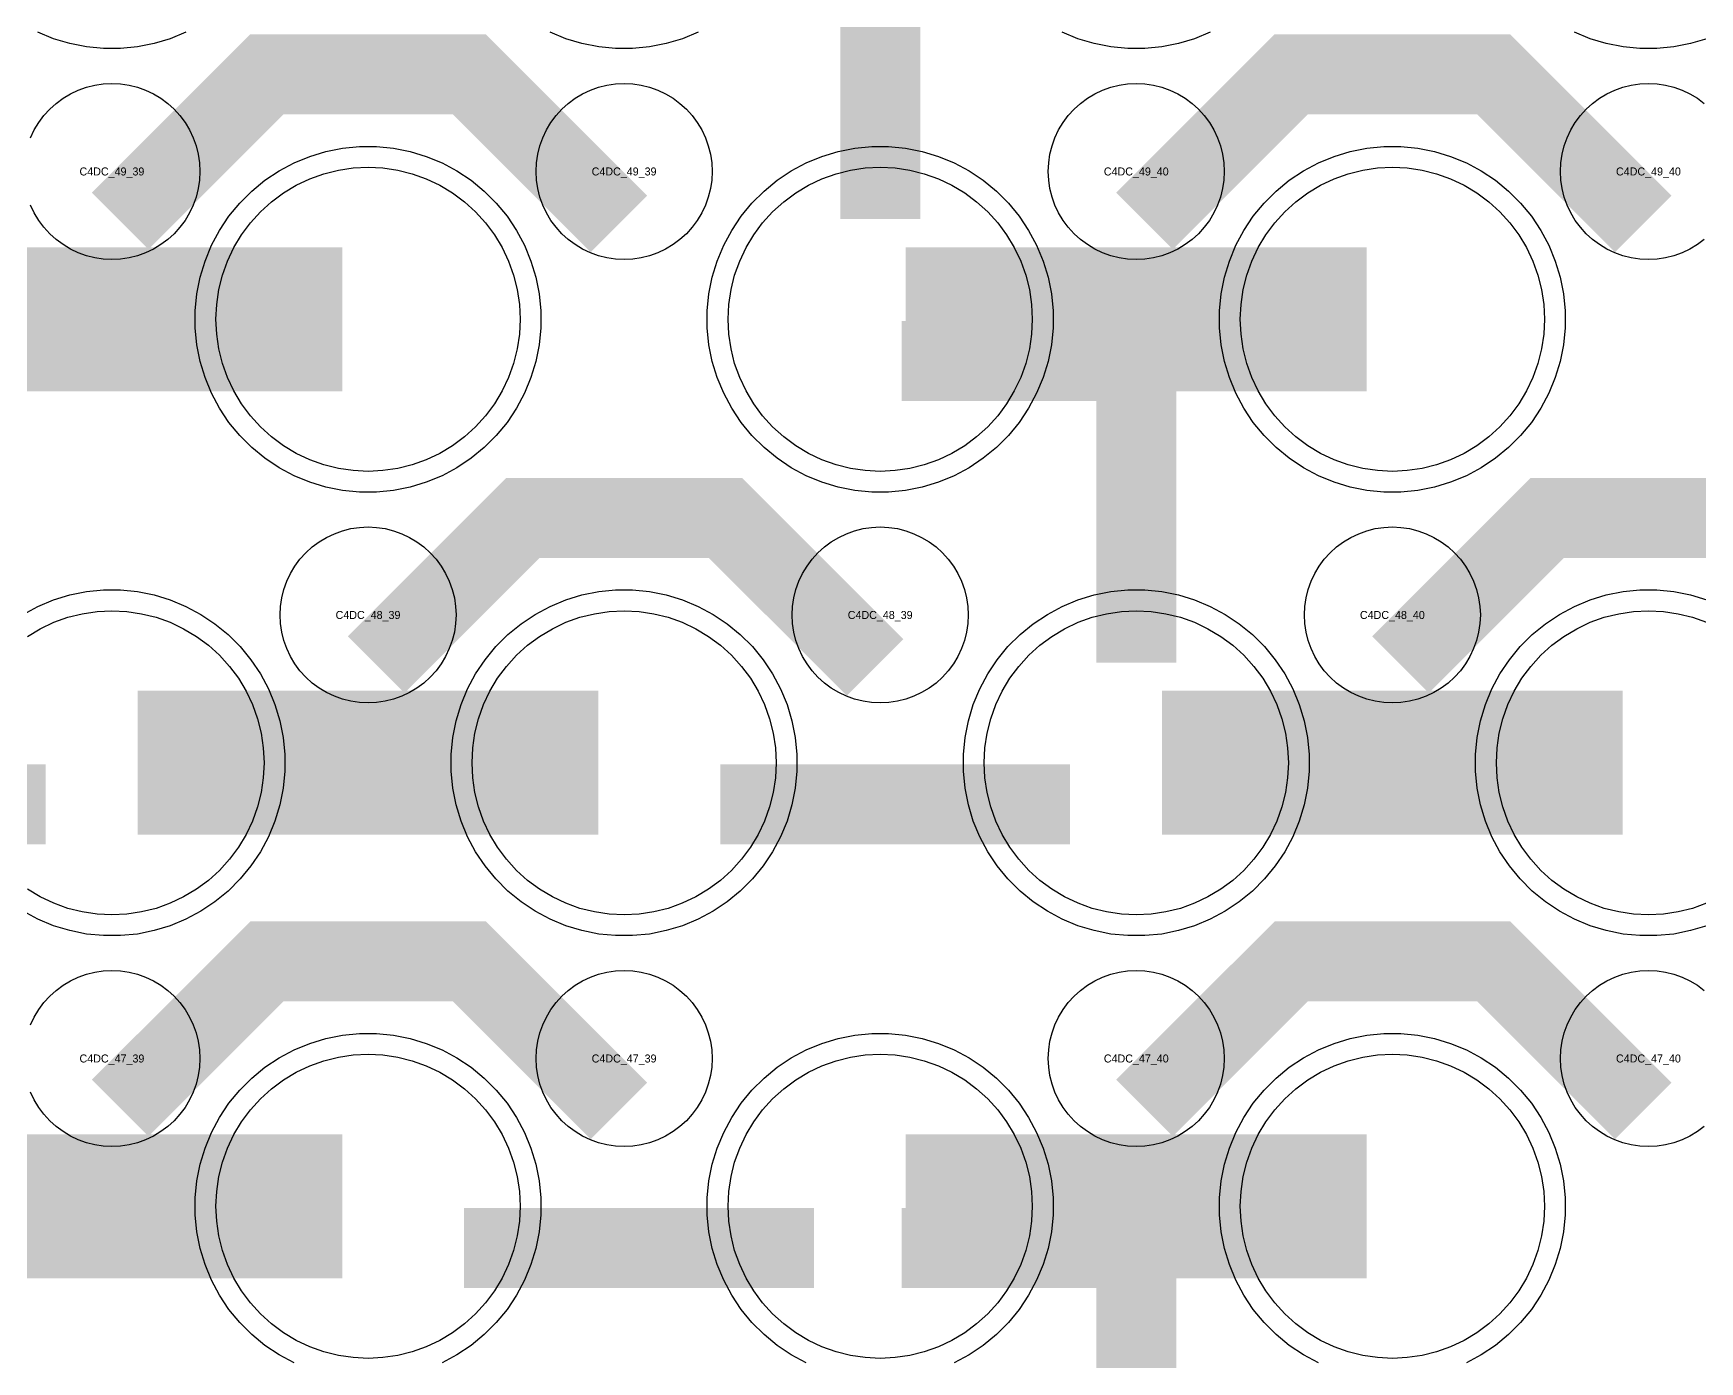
# Model space of a CAD drawing. Extents: x -11880 to 11880, y -14992 to 14992.
# Drawn here: x 455 to 976, y -8376 to -7961 of the extents above; entities that cross this region are included whole.
import ezdxf
from ezdxf.enums import TextEntityAlignment as Align

# ---------------------------------------------------------------- set-up
doc = ezdxf.new("R2010")
doc.units = 0
doc.header["$MEASUREMENT"] = 0
for name, color, linetype in [('GDS_775_DT_237', 138, 'CONTINUOUS'), ('RDL1_FS', 34, 'CONTINUOUS'), ('RDL_BS', 160, 'CONTINUOUS')]:
    doc.layers.add(name, color=color, linetype=linetype)

msp = doc.modelspace()

# ---------------------------------------------------------------- linework, layer by layer
at = {"layer": 'RDL1_FS', "color": 241, "true_color": 0xf7abae}
msp.add_lwpolyline([(560, -8097.434), (555.343, -8097.205), (550.732, -8096.521), (546.209, -8095.389), (541.819, -8093.817), (537.605, -8091.825), (533.605, -8089.427), (529.86, -8086.649), (526.406, -8083.519), (523.276, -8080.065), (520.498, -8076.32), (518.1, -8072.32), (516.108, -8068.106), (514.536, -8063.716), (513.404, -8059.193), (512.72, -8054.582), (512.491, -8049.925), (512.72, -8045.268), (513.404, -8040.657), (514.536, -8036.134), (516.108, -8031.744), (518.1, -8027.53), (520.498, -8023.53), (523.276, -8019.785), (526.406, -8016.331), (529.86, -8013.201), (533.605, -8010.423), (537.605, -8008.025), (541.819, -8006.033), (546.209, -8004.461), (550.732, -8003.329), (555.343, -8002.645), (560, -8002.416), (564.657, -8002.645), (569.268, -8003.329), (573.791, -8004.461), (578.181, -8006.033), (582.395, -8008.025), (586.395, -8010.423), (590.14, -8013.201), (593.594, -8016.331), (596.724, -8019.785), (599.502, -8023.53), (601.9, -8027.53), (603.892, -8031.744), (605.464, -8036.134), (606.596, -8040.657), (607.28, -8045.268), (607.509, -8049.925), (607.28, -8054.582), (606.596, -8059.193), (605.464, -8063.716), (603.892, -8068.106), (601.9, -8072.32), (599.502, -8076.32), (596.724, -8080.065), (593.594, -8083.519), (590.14, -8086.649), (586.395, -8089.427), (582.395, -8091.825), (578.181, -8093.817), (573.791, -8095.389), (569.268, -8096.521), (564.657, -8097.205)], close=True, dxfattribs=at)
at = {"layer": 'RDL1_FS'}
for points in [[(720, -8097.434), (715.343, -8097.205), (710.732, -8096.521), (706.209, -8095.389), (701.819, -8093.817), (697.605, -8091.825), (693.605, -8089.427), (689.86, -8086.649), (686.406, -8083.519), (683.276, -8080.065), (680.498, -8076.32), (678.1, -8072.32), (676.108, -8068.106), (674.536, -8063.716), (673.404, -8059.193), (672.72, -8054.582), (672.491, -8049.925), (672.72, -8045.268), (673.404, -8040.657), (674.536, -8036.134), (676.108, -8031.744), (678.1, -8027.53), (680.498, -8023.53), (683.276, -8019.785), (686.406, -8016.331), (689.86, -8013.201), (693.605, -8010.423), (697.605, -8008.025), (701.819, -8006.033), (706.209, -8004.461), (710.732, -8003.329), (715.343, -8002.645), (720, -8002.416), (724.657, -8002.645), (729.268, -8003.329), (733.791, -8004.461), (738.181, -8006.033), (742.395, -8008.025), (746.395, -8010.423), (750.14, -8013.201), (753.594, -8016.331), (756.724, -8019.785), (759.502, -8023.53), (761.9, -8027.53), (763.892, -8031.744), (765.464, -8036.134), (766.596, -8040.657), (767.28, -8045.268), (767.509, -8049.925), (767.28, -8054.582), (766.596, -8059.193), (765.464, -8063.716), (763.892, -8068.106), (761.9, -8072.32), (759.502, -8076.32), (756.724, -8080.065), (753.594, -8083.519), (750.14, -8086.649), (746.395, -8089.427), (742.395, -8091.825), (738.181, -8093.817), (733.791, -8095.389), (729.268, -8096.521), (724.657, -8097.205)], [(880, -8097.434), (875.343, -8097.205), (870.732, -8096.521), (866.209, -8095.389), (861.819, -8093.817), (857.605, -8091.825), (853.605, -8089.427), (849.86, -8086.649), (846.406, -8083.519), (843.276, -8080.065), (840.498, -8076.32), (838.1, -8072.32), (836.108, -8068.106), (834.536, -8063.716), (833.404, -8059.193), (832.72, -8054.582), (832.491, -8049.925), (832.72, -8045.268), (833.404, -8040.657), (834.536, -8036.134), (836.108, -8031.744), (838.1, -8027.53), (840.498, -8023.53), (843.276, -8019.785), (846.406, -8016.331), (849.86, -8013.201), (853.605, -8010.423), (857.605, -8008.025), (861.819, -8006.033), (866.209, -8004.461), (870.732, -8003.329), (875.343, -8002.645), (880, -8002.416), (884.657, -8002.645), (889.268, -8003.329), (893.791, -8004.461), (898.181, -8006.033), (902.395, -8008.025), (906.395, -8010.423), (910.14, -8013.201), (913.594, -8016.331), (916.724, -8019.785), (919.502, -8023.53), (921.9, -8027.53), (923.892, -8031.744), (925.464, -8036.134), (926.596, -8040.657), (927.28, -8045.268), (927.509, -8049.925), (927.28, -8054.582), (926.596, -8059.193), (925.464, -8063.716), (923.892, -8068.106), (921.9, -8072.32), (919.502, -8076.32), (916.724, -8080.065), (913.594, -8083.519), (910.14, -8086.649), (906.395, -8089.427), (902.395, -8091.825), (898.181, -8093.817), (893.791, -8095.389), (889.268, -8096.521), (884.657, -8097.205)], [(640, -8235.999), (635.343, -8235.77), (630.732, -8235.086), (626.209, -8233.954), (621.819, -8232.382), (617.605, -8230.39), (613.605, -8227.992), (609.86, -8225.214), (606.406, -8222.084), (603.276, -8218.63), (600.498, -8214.885), (598.1, -8210.885), (596.108, -8206.671), (594.536, -8202.281), (593.404, -8197.758), (592.72, -8193.147), (592.491, -8188.49), (592.72, -8183.833), (593.404, -8179.222), (594.536, -8174.699), (596.108, -8170.309), (598.1, -8166.095), (600.498, -8162.095), (603.276, -8158.35), (606.406, -8154.896), (609.86, -8151.766), (613.605, -8148.988), (617.605, -8146.59), (621.819, -8144.598), (626.209, -8143.026), (630.732, -8141.894), (635.343, -8141.21), (640, -8140.981), (644.657, -8141.21), (649.268, -8141.894), (653.791, -8143.026), (658.181, -8144.598), (662.395, -8146.59), (666.395, -8148.988), (670.14, -8151.766), (673.594, -8154.896), (676.724, -8158.35), (679.502, -8162.095), (681.9, -8166.095), (683.892, -8170.309), (685.464, -8174.699), (686.596, -8179.222), (687.28, -8183.833), (687.509, -8188.49), (687.28, -8193.147), (686.596, -8197.758), (685.464, -8202.281), (683.892, -8206.671), (681.9, -8210.885), (679.502, -8214.885), (676.724, -8218.63), (673.594, -8222.084), (670.14, -8225.214), (666.395, -8227.992), (662.395, -8230.39), (658.181, -8232.382), (653.791, -8233.954), (649.268, -8235.086), (644.657, -8235.77)], [(800, -8235.999), (795.343, -8235.77), (790.732, -8235.086), (786.209, -8233.954), (781.819, -8232.382), (777.605, -8230.39), (773.605, -8227.992), (769.86, -8225.214), (766.406, -8222.084), (763.276, -8218.63), (760.498, -8214.885), (758.1, -8210.885), (756.108, -8206.671), (754.536, -8202.281), (753.404, -8197.758), (752.72, -8193.147), (752.491, -8188.49), (752.72, -8183.833), (753.404, -8179.222), (754.536, -8174.699), (756.108, -8170.309), (758.1, -8166.095), (760.498, -8162.095), (763.276, -8158.35), (766.406, -8154.896), (769.86, -8151.766), (773.605, -8148.988), (777.605, -8146.59), (781.819, -8144.598), (786.209, -8143.026), (790.732, -8141.894), (795.343, -8141.21), (800, -8140.981), (804.657, -8141.21), (809.268, -8141.894), (813.791, -8143.026), (818.181, -8144.598), (822.395, -8146.59), (826.395, -8148.988), (830.14, -8151.766), (833.594, -8154.896), (836.724, -8158.35), (839.502, -8162.095), (841.9, -8166.095), (843.892, -8170.309), (845.464, -8174.699), (846.596, -8179.222), (847.28, -8183.833), (847.509, -8188.49), (847.28, -8193.147), (846.596, -8197.758), (845.464, -8202.281), (843.892, -8206.671), (841.9, -8210.885), (839.502, -8214.885), (836.724, -8218.63), (833.594, -8222.084), (830.14, -8225.214), (826.395, -8227.992), (822.395, -8230.39), (818.181, -8232.382), (813.791, -8233.954), (809.268, -8235.086), (804.657, -8235.77)], [(560, -8374.564), (555.343, -8374.335), (550.732, -8373.651), (546.209, -8372.519), (541.819, -8370.947), (537.605, -8368.955), (533.605, -8366.557), (529.86, -8363.779), (526.406, -8360.649), (523.276, -8357.195), (520.498, -8353.45), (518.1, -8349.45), (516.108, -8345.236), (514.536, -8340.846), (513.404, -8336.323), (512.72, -8331.712), (512.491, -8327.055), (512.72, -8322.398), (513.404, -8317.787), (514.536, -8313.264), (516.108, -8308.874), (518.1, -8304.66), (520.498, -8300.66), (523.276, -8296.915), (526.406, -8293.461), (529.86, -8290.331), (533.605, -8287.553), (537.605, -8285.155), (541.819, -8283.163), (546.209, -8281.591), (550.732, -8280.459), (555.343, -8279.775), (560, -8279.546), (564.657, -8279.775), (569.268, -8280.459), (573.791, -8281.591), (578.181, -8283.163), (582.395, -8285.155), (586.395, -8287.553), (590.14, -8290.331), (593.594, -8293.461), (596.724, -8296.915), (599.502, -8300.66), (601.9, -8304.66), (603.892, -8308.874), (605.464, -8313.264), (606.596, -8317.787), (607.28, -8322.398), (607.509, -8327.055), (607.28, -8331.712), (606.596, -8336.323), (605.464, -8340.846), (603.892, -8345.236), (601.9, -8349.45), (599.502, -8353.45), (596.724, -8357.195), (593.594, -8360.649), (590.14, -8363.779), (586.395, -8366.557), (582.395, -8368.955), (578.181, -8370.947), (573.791, -8372.519), (569.268, -8373.651), (564.657, -8374.335)], [(720, -8374.564), (715.343, -8374.335), (710.732, -8373.651), (706.209, -8372.519), (701.819, -8370.947), (697.605, -8368.955), (693.605, -8366.557), (689.86, -8363.779), (686.406, -8360.649), (683.276, -8357.195), (680.498, -8353.45), (678.1, -8349.45), (676.108, -8345.236), (674.536, -8340.846), (673.404, -8336.323), (672.72, -8331.712), (672.491, -8327.055), (672.72, -8322.398), (673.404, -8317.787), (674.536, -8313.264), (676.108, -8308.874), (678.1, -8304.66), (680.498, -8300.66), (683.276, -8296.915), (686.406, -8293.461), (689.86, -8290.331), (693.605, -8287.553), (697.605, -8285.155), (701.819, -8283.163), (706.209, -8281.591), (710.732, -8280.459), (715.343, -8279.775), (720, -8279.546), (724.657, -8279.775), (729.268, -8280.459), (733.791, -8281.591), (738.181, -8283.163), (742.395, -8285.155), (746.395, -8287.553), (750.14, -8290.331), (753.594, -8293.461), (756.724, -8296.915), (759.502, -8300.66), (761.9, -8304.66), (763.892, -8308.874), (765.464, -8313.264), (766.596, -8317.787), (767.28, -8322.398), (767.509, -8327.055), (767.28, -8331.712), (766.596, -8336.323), (765.464, -8340.846), (763.892, -8345.236), (761.9, -8349.45), (759.502, -8353.45), (756.724, -8357.195), (753.594, -8360.649), (750.14, -8363.779), (746.395, -8366.557), (742.395, -8368.955), (738.181, -8370.947), (733.791, -8372.519), (729.268, -8373.651), (724.657, -8374.335)], [(880, -8374.564), (875.343, -8374.335), (870.732, -8373.651), (866.209, -8372.519), (861.819, -8370.947), (857.605, -8368.955), (853.605, -8366.557), (849.86, -8363.779), (846.406, -8360.649), (843.276, -8357.195), (840.498, -8353.45), (838.1, -8349.45), (836.108, -8345.236), (834.536, -8340.846), (833.404, -8336.323), (832.72, -8331.712), (832.491, -8327.055), (832.72, -8322.398), (833.404, -8317.787), (834.536, -8313.264), (836.108, -8308.874), (838.1, -8304.66), (840.498, -8300.66), (843.276, -8296.915), (846.406, -8293.461), (849.86, -8290.331), (853.605, -8287.553), (857.605, -8285.155), (861.819, -8283.163), (866.209, -8281.591), (870.732, -8280.459), (875.343, -8279.775), (880, -8279.546), (884.657, -8279.775), (889.268, -8280.459), (893.791, -8281.591), (898.181, -8283.163), (902.395, -8285.155), (906.395, -8287.553), (910.14, -8290.331), (913.594, -8293.461), (916.724, -8296.915), (919.502, -8300.66), (921.9, -8304.66), (923.892, -8308.874), (925.464, -8313.264), (926.596, -8317.787), (927.28, -8322.398), (927.509, -8327.055), (927.28, -8331.712), (926.596, -8336.323), (925.464, -8340.846), (923.892, -8345.236), (921.9, -8349.45), (919.502, -8353.45), (916.724, -8357.195), (913.594, -8360.649), (910.14, -8363.779), (906.395, -8366.557), (902.395, -8368.955), (898.181, -8370.947), (893.791, -8372.519), (889.268, -8373.651), (884.657, -8374.335)]]:
    msp.add_lwpolyline(points, close=True, dxfattribs=at)
at = {"layer": 'RDL1_FS', "color": 241, "true_color": 0xf7abae}
for points in [[(408.002, -8049.925, 45, 45, 0), (480.002, -8049.925, 45, 45, 0)], [(480.002, -8049.925, 45, 45, 0), (552.002, -8049.925, 45, 45, 0)]]:
    msp.add_lwpolyline(points, format="xyseb", dxfattribs=at)
at = {"layer": 'RDL1_FS'}
for points in [[(728.002, -8049.925, 45, 45, 0), (800.002, -8049.925, 45, 45, 0)], [(800.002, -8049.925, 45, 45, 0), (872.002, -8049.925, 45, 45, 0)], [(488.002, -8188.49, 45, 45, 0), (560.002, -8188.49, 45, 45, 0)], [(560.002, -8188.49, 45, 45, 0), (632.002, -8188.49, 45, 45, 0)], [(808.002, -8188.49, 45, 45, 0), (880.002, -8188.49, 45, 45, 0)], [(880.002, -8188.49, 45, 45, 0), (952.002, -8188.49, 45, 45, 0)], [(408.002, -8327.055, 45, 45, 0), (480.002, -8327.055, 45, 45, 0)], [(480.002, -8327.055, 45, 45, 0), (552.002, -8327.055, 45, 45, 0)], [(728.002, -8327.055, 45, 45, 0), (800.002, -8327.055, 45, 45, 0)], [(800.002, -8327.055, 45, 45, 0), (872.002, -8327.055, 45, 45, 0)]]:
    msp.add_lwpolyline(points, format="xyseb", dxfattribs=at)
for points in [[(453.605, -8148.988), (457.605, -8146.59), (461.819, -8144.598), (466.209, -8143.026), (470.732, -8141.894), (475.343, -8141.21), (480, -8140.981), (484.657, -8141.21), (489.268, -8141.894), (493.791, -8143.026), (498.181, -8144.598), (502.395, -8146.59), (506.395, -8148.988), (510.14, -8151.766), (513.594, -8154.896), (516.724, -8158.35), (519.502, -8162.095), (521.9, -8166.095), (523.892, -8170.309), (525.464, -8174.699), (526.596, -8179.222), (527.28, -8183.833), (527.509, -8188.49), (527.28, -8193.147), (526.596, -8197.758), (525.464, -8202.281), (523.892, -8206.671), (521.9, -8210.885), (519.502, -8214.885), (516.724, -8218.63), (513.594, -8222.084), (510.14, -8225.214), (506.395, -8227.992), (502.395, -8230.39), (498.181, -8232.382), (493.791, -8233.954), (489.268, -8235.086), (484.657, -8235.77), (480, -8235.999), (475.343, -8235.77), (470.732, -8235.086), (466.209, -8233.954), (461.819, -8232.382), (457.605, -8230.39), (453.605, -8227.992)], [(978.181, -8232.382), (973.791, -8233.954), (969.268, -8235.086), (964.657, -8235.77), (960, -8235.999), (955.343, -8235.77), (950.732, -8235.086), (946.209, -8233.954), (941.819, -8232.382), (937.605, -8230.39), (933.605, -8227.992), (929.86, -8225.214), (926.406, -8222.084), (923.276, -8218.63), (920.498, -8214.885), (918.1, -8210.885), (916.108, -8206.671), (914.536, -8202.281), (913.404, -8197.758), (912.72, -8193.147), (912.491, -8188.49), (912.72, -8183.833), (913.404, -8179.222), (914.536, -8174.699), (916.108, -8170.309), (918.1, -8166.095), (920.498, -8162.095), (923.276, -8158.35), (926.406, -8154.896), (929.86, -8151.766), (933.605, -8148.988), (937.605, -8146.59), (941.819, -8144.598), (946.209, -8143.026), (950.732, -8141.894), (955.343, -8141.21), (960, -8140.981), (964.657, -8141.21), (969.268, -8141.894), (973.791, -8143.026), (978.181, -8144.598)]]:
    msp.add_lwpolyline(points, dxfattribs=at)
at = {"layer": 'RDL_BS'}
for points in [[(720, -8018.64, 25, 25, 0), (720, -7911.863, 25, 25, 0)], [(720, -7942.332, 25, 25, 0), (720, -7987.952, 25, 25, 0)], [(482.562, -8019.239, 25, 25, 0), (528.377, -7973.424, 25, 25, 0), (561.93, -7973.424, 25, 25, 0)], [(638.401, -8020.138, 25, 25, 0), (591.687, -7973.424, 25, 25, 0), (561.929, -7973.424, 25, 25, 0)], [(802.562, -8019.239, 25, 25, 0), (848.377, -7973.424, 25, 25, 0), (881.93, -7973.424, 25, 25, 0)], [(958.401, -8020.138, 25, 25, 0), (911.687, -7973.424, 25, 25, 0), (881.929, -7973.424, 25, 25, 0)], [(800, -8157.225, 25, 25, 0), (800, -8050.448, 25, 25, 0)], [(812.5, -8062.948, 25, 25, 0), (726.667, -8062.948, 25, 25, 0)], [(772.944, -8062.948, 25, 25, 0), (731.74, -8062.948, 25, 25, 0)], [(800, -8080.917, 25, 25, 0), (800, -8126.537, 25, 25, 0)], [(562.562, -8157.804, 25, 25, 0), (608.377, -8111.989, 25, 25, 0), (641.93, -8111.989, 25, 25, 0)], [(718.401, -8158.703, 25, 25, 0), (671.687, -8111.989, 25, 25, 0), (641.929, -8111.989, 25, 25, 0)], [(882.562, -8157.804, 25, 25, 0), (928.377, -8111.989, 25, 25, 0), (961.93, -8111.989, 25, 25, 0)], [(1038.401, -8158.703, 25, 25, 0), (991.687, -8111.989, 25, 25, 0), (961.929, -8111.989, 25, 25, 0)], [(350.016, -8201.503, 25, 25, 0), (459.281, -8201.503, 25, 25, 0)], [(670.016, -8201.503, 25, 25, 0), (779.281, -8201.503, 25, 25, 0)], [(482.562, -8296.369, 25, 25, 0), (528.377, -8250.554, 25, 25, 0), (561.93, -8250.554, 25, 25, 0)], [(638.401, -8297.268, 25, 25, 0), (591.687, -8250.554, 25, 25, 0), (561.929, -8250.554, 25, 25, 0)], [(802.562, -8296.369, 25, 25, 0), (848.377, -8250.554, 25, 25, 0), (881.93, -8250.554, 25, 25, 0)], [(958.401, -8297.268, 25, 25, 0), (911.687, -8250.554, 25, 25, 0), (881.929, -8250.554, 25, 25, 0)], [(800, -8434.33, 25, 25, 0), (800, -8327.553, 25, 25, 0)], [(590.016, -8340.068, 25, 25, 0), (699.281, -8340.068, 25, 25, 0)], [(812.5, -8340.053, 25, 25, 0), (726.667, -8340.053, 25, 25, 0)], [(772.944, -8340.053, 25, 25, 0), (731.74, -8340.053, 25, 25, 0)], [(800, -8358.022, 25, 25, 0), (800, -8403.642, 25, 25, 0)]]:
    msp.add_lwpolyline(points, format="xyseb", dxfattribs=at)
at = {"layer": 'RDL_BS', "color": 241, "true_color": 0xf7abae}
for points in [[(503.115, -7960.235), (498.205, -7962.266), (493.165, -7963.797), (487.938, -7964.843), (482.644, -7965.36), (477.356, -7965.36), (472.062, -7964.843), (466.835, -7963.797), (461.795, -7962.266), (456.885, -7960.235)], [(663.115, -7960.235), (658.205, -7962.266), (653.165, -7963.797), (647.938, -7964.843), (642.644, -7965.36), (637.356, -7965.36), (632.062, -7964.843), (626.835, -7963.797), (621.795, -7962.266), (616.885, -7960.235)]]:
    msp.add_lwpolyline(points, dxfattribs=at)
at = {"layer": 'RDL_BS'}
for points in [[(823.115, -7960.235), (818.205, -7962.266), (813.165, -7963.797), (807.938, -7964.843), (802.644, -7965.36), (797.356, -7965.36), (792.062, -7964.843), (786.835, -7963.797), (781.795, -7962.266), (776.885, -7960.235)], [(978.205, -7962.266), (973.165, -7963.797), (967.938, -7964.843), (962.644, -7965.36), (957.356, -7965.36), (952.062, -7964.843), (946.835, -7963.797), (941.795, -7962.266), (936.885, -7960.235)], [(454.598, -7993.218), (455.75, -7990.781), (457.143, -7988.457), (458.746, -7986.294), (460.558, -7984.295), (462.557, -7982.483), (464.72, -7980.88), (467.044, -7979.487), (469.481, -7978.335), (472.016, -7977.428), (474.635, -7976.771), (477.307, -7976.375), (480, -7976.243), (482.693, -7976.375), (485.365, -7976.771), (487.984, -7977.428), (490.519, -7978.335), (492.956, -7979.487), (495.28, -7980.88), (497.443, -7982.483), (499.442, -7984.295), (501.254, -7986.294), (502.857, -7988.457), (504.25, -7990.781), (505.402, -7993.218), (506.309, -7995.753), (506.966, -7998.372), (507.362, -8001.044), (507.494, -8003.737), (507.362, -8006.43), (506.966, -8009.102), (506.309, -8011.721), (505.402, -8014.256), (504.25, -8016.693), (502.857, -8019.017), (501.254, -8021.18), (499.442, -8023.179), (497.443, -8024.991), (495.28, -8026.594), (492.956, -8027.987), (490.519, -8029.139), (487.984, -8030.046), (485.365, -8030.703), (482.693, -8031.099), (480, -8031.231), (477.307, -8031.099), (474.635, -8030.703), (472.016, -8030.046), (469.481, -8029.139), (467.044, -8027.987), (464.72, -8026.594), (462.557, -8024.991), (460.558, -8023.179), (458.746, -8021.18), (457.143, -8019.017), (455.75, -8016.693), (454.598, -8014.256)], [(977.443, -8024.991), (975.28, -8026.594), (972.956, -8027.987), (970.519, -8029.139), (967.984, -8030.046), (965.365, -8030.703), (962.693, -8031.099), (960, -8031.231), (957.307, -8031.099), (954.635, -8030.703), (952.016, -8030.046), (949.481, -8029.139), (947.044, -8027.987), (944.72, -8026.594), (942.557, -8024.991), (940.558, -8023.179), (938.746, -8021.18), (937.143, -8019.017), (935.75, -8016.693), (934.598, -8014.256), (933.691, -8011.721), (933.034, -8009.102), (932.638, -8006.43), (932.506, -8003.737), (932.638, -8001.044), (933.034, -7998.372), (933.691, -7995.753), (934.598, -7993.218), (935.75, -7990.781), (937.143, -7988.457), (938.746, -7986.294), (940.558, -7984.295), (942.557, -7982.483), (944.72, -7980.88), (947.044, -7979.487), (949.481, -7978.335), (952.016, -7977.428), (954.635, -7976.771), (957.307, -7976.375), (960, -7976.243), (962.693, -7976.375), (965.365, -7976.771), (967.984, -7977.428), (970.519, -7978.335), (972.956, -7979.487), (975.28, -7980.88), (977.443, -7982.483)], [(452.223, -8142.107), (456.885, -8139.615), (461.795, -8137.584), (466.835, -8136.053), (472.062, -8135.007), (477.356, -8134.49), (482.644, -8134.49), (487.938, -8135.007), (493.165, -8136.053), (498.205, -8137.584), (503.115, -8139.615), (507.777, -8142.107), (512.191, -8145.054), (516.292, -8148.416), (520.074, -8152.198), (523.436, -8156.299), (526.383, -8160.713), (528.875, -8165.375), (530.906, -8170.285), (532.437, -8175.325), (533.483, -8180.552), (534, -8185.846), (534, -8191.134), (533.483, -8196.428), (532.437, -8201.655), (530.906, -8206.695), (528.875, -8211.605), (526.383, -8216.267), (523.436, -8220.681), (520.074, -8224.782), (516.292, -8228.564), (512.191, -8231.926), (507.777, -8234.873), (503.115, -8237.365), (498.205, -8239.396), (493.165, -8240.927), (487.938, -8241.973), (482.644, -8242.49), (477.356, -8242.49), (472.062, -8241.973), (466.835, -8240.927), (461.795, -8239.396), (456.885, -8237.365), (452.223, -8234.873)], [(978.205, -8239.396), (973.165, -8240.927), (967.938, -8241.973), (962.644, -8242.49), (957.356, -8242.49), (952.062, -8241.973), (946.835, -8240.927), (941.795, -8239.396), (936.885, -8237.365), (932.223, -8234.873), (927.809, -8231.926), (923.708, -8228.564), (919.926, -8224.782), (916.564, -8220.681), (913.617, -8216.267), (911.125, -8211.605), (909.094, -8206.695), (907.563, -8201.655), (906.517, -8196.428), (906, -8191.134), (906, -8185.846), (906.517, -8180.552), (907.563, -8175.325), (909.094, -8170.285), (911.125, -8165.375), (913.617, -8160.713), (916.564, -8156.299), (919.926, -8152.198), (923.708, -8148.416), (927.809, -8145.054), (932.223, -8142.107), (936.885, -8139.615), (941.795, -8137.584), (946.835, -8136.053), (952.062, -8135.007), (957.356, -8134.49), (962.644, -8134.49), (967.938, -8135.007), (973.165, -8136.053), (978.205, -8137.584)], [(454.598, -8270.348), (455.75, -8267.911), (457.143, -8265.587), (458.746, -8263.424), (460.558, -8261.425), (462.557, -8259.613), (464.72, -8258.01), (467.044, -8256.617), (469.481, -8255.465), (472.016, -8254.558), (474.635, -8253.901), (477.307, -8253.505), (480, -8253.373), (482.693, -8253.505), (485.365, -8253.901), (487.984, -8254.558), (490.519, -8255.465), (492.956, -8256.617), (495.28, -8258.01), (497.443, -8259.613), (499.442, -8261.425), (501.254, -8263.424), (502.857, -8265.587), (504.25, -8267.911), (505.402, -8270.348), (506.309, -8272.883), (506.966, -8275.502), (507.362, -8278.174), (507.494, -8280.867), (507.362, -8283.56), (506.966, -8286.232), (506.309, -8288.851), (505.402, -8291.386), (504.25, -8293.823), (502.857, -8296.147), (501.254, -8298.31), (499.442, -8300.309), (497.443, -8302.121), (495.28, -8303.724), (492.956, -8305.117), (490.519, -8306.269), (487.984, -8307.176), (485.365, -8307.833), (482.693, -8308.229), (480, -8308.361), (477.307, -8308.229), (474.635, -8307.833), (472.016, -8307.176), (469.481, -8306.269), (467.044, -8305.117), (464.72, -8303.724), (462.557, -8302.121), (460.558, -8300.309), (458.746, -8298.31), (457.143, -8296.147), (455.75, -8293.823), (454.598, -8291.386)], [(977.443, -8302.121), (975.28, -8303.724), (972.956, -8305.117), (970.519, -8306.269), (967.984, -8307.176), (965.365, -8307.833), (962.693, -8308.229), (960, -8308.361), (957.307, -8308.229), (954.635, -8307.833), (952.016, -8307.176), (949.481, -8306.269), (947.044, -8305.117), (944.72, -8303.724), (942.557, -8302.121), (940.558, -8300.309), (938.746, -8298.31), (937.143, -8296.147), (935.75, -8293.823), (934.598, -8291.386), (933.691, -8288.851), (933.034, -8286.232), (932.638, -8283.56), (932.506, -8280.867), (932.638, -8278.174), (933.034, -8275.502), (933.691, -8272.883), (934.598, -8270.348), (935.75, -8267.911), (937.143, -8265.587), (938.746, -8263.424), (940.558, -8261.425), (942.557, -8259.613), (944.72, -8258.01), (947.044, -8256.617), (949.481, -8255.465), (952.016, -8254.558), (954.635, -8253.901), (957.307, -8253.505), (960, -8253.373), (962.693, -8253.505), (965.365, -8253.901), (967.984, -8254.558), (970.519, -8255.465), (972.956, -8256.617), (975.28, -8258.01), (977.443, -8259.613)], [(536.885, -8375.93), (532.223, -8373.438), (527.809, -8370.491), (523.708, -8367.129), (519.926, -8363.347), (516.564, -8359.246), (513.617, -8354.832), (511.125, -8350.17), (509.094, -8345.26), (507.563, -8340.22), (506.517, -8334.993), (506, -8329.699), (506, -8324.411), (506.517, -8319.117), (507.563, -8313.89), (509.094, -8308.85), (511.125, -8303.94), (513.617, -8299.278), (516.564, -8294.864), (519.926, -8290.763), (523.708, -8286.981), (527.809, -8283.619), (532.223, -8280.672), (536.885, -8278.18), (541.795, -8276.149), (546.835, -8274.618), (552.062, -8273.572), (557.356, -8273.055), (562.644, -8273.055), (567.938, -8273.572), (573.165, -8274.618), (578.205, -8276.149), (583.115, -8278.18), (587.777, -8280.672), (592.191, -8283.619), (596.292, -8286.981), (600.074, -8290.763), (603.436, -8294.864), (606.383, -8299.278), (608.875, -8303.94), (610.906, -8308.85), (612.437, -8313.89), (613.483, -8319.117), (614, -8324.411), (614, -8329.699), (613.483, -8334.993), (612.437, -8340.22), (610.906, -8345.26), (608.875, -8350.17), (606.383, -8354.832), (603.436, -8359.246), (600.074, -8363.347), (596.292, -8367.129), (592.191, -8370.491), (587.777, -8373.438), (583.115, -8375.93)], [(696.885, -8375.93), (692.223, -8373.438), (687.809, -8370.491), (683.708, -8367.129), (679.926, -8363.347), (676.564, -8359.246), (673.617, -8354.832), (671.125, -8350.17), (669.094, -8345.26), (667.563, -8340.22), (666.517, -8334.993), (666, -8329.699), (666, -8324.411), (666.517, -8319.117), (667.563, -8313.89), (669.094, -8308.85), (671.125, -8303.94), (673.617, -8299.278), (676.564, -8294.864), (679.926, -8290.763), (683.708, -8286.981), (687.809, -8283.619), (692.223, -8280.672), (696.885, -8278.18), (701.795, -8276.149), (706.835, -8274.618), (712.062, -8273.572), (717.356, -8273.055), (722.644, -8273.055), (727.938, -8273.572), (733.165, -8274.618), (738.205, -8276.149), (743.115, -8278.18), (747.777, -8280.672), (752.191, -8283.619), (756.292, -8286.981), (760.074, -8290.763), (763.436, -8294.864), (766.383, -8299.278), (768.875, -8303.94), (770.906, -8308.85), (772.437, -8313.89), (773.483, -8319.117), (774, -8324.411), (774, -8329.699), (773.483, -8334.993), (772.437, -8340.22), (770.906, -8345.26), (768.875, -8350.17), (766.383, -8354.832), (763.436, -8359.246), (760.074, -8363.347), (756.292, -8367.129), (752.191, -8370.491), (747.777, -8373.438), (743.115, -8375.93)], [(856.885, -8375.93), (852.223, -8373.438), (847.809, -8370.491), (843.708, -8367.129), (839.926, -8363.347), (836.564, -8359.246), (833.617, -8354.832), (831.125, -8350.17), (829.094, -8345.26), (827.563, -8340.22), (826.517, -8334.993), (826, -8329.699), (826, -8324.411), (826.517, -8319.117), (827.563, -8313.89), (829.094, -8308.85), (831.125, -8303.94), (833.617, -8299.278), (836.564, -8294.864), (839.926, -8290.763), (843.708, -8286.981), (847.809, -8283.619), (852.223, -8280.672), (856.885, -8278.18), (861.795, -8276.149), (866.835, -8274.618), (872.062, -8273.572), (877.356, -8273.055), (882.644, -8273.055), (887.938, -8273.572), (893.165, -8274.618), (898.205, -8276.149), (903.115, -8278.18), (907.777, -8280.672), (912.191, -8283.619), (916.292, -8286.981), (920.074, -8290.763), (923.436, -8294.864), (926.383, -8299.278), (928.875, -8303.94), (930.906, -8308.85), (932.437, -8313.89), (933.483, -8319.117), (934, -8324.411), (934, -8329.699), (933.483, -8334.993), (932.437, -8340.22), (930.906, -8345.26), (928.875, -8350.17), (926.383, -8354.832), (923.436, -8359.246), (920.074, -8363.347), (916.292, -8367.129), (912.191, -8370.491), (907.777, -8373.438), (903.115, -8375.93)]]:
    msp.add_lwpolyline(points, dxfattribs=at)
for points in [[(640, -8031.231), (637.307, -8031.099), (634.635, -8030.703), (632.016, -8030.046), (629.481, -8029.139), (627.044, -8027.987), (624.72, -8026.594), (622.557, -8024.991), (620.558, -8023.179), (618.746, -8021.18), (617.143, -8019.017), (615.75, -8016.693), (614.598, -8014.256), (613.691, -8011.721), (613.034, -8009.102), (612.638, -8006.43), (612.506, -8003.737), (612.638, -8001.044), (613.034, -7998.372), (613.691, -7995.753), (614.598, -7993.218), (615.75, -7990.781), (617.143, -7988.457), (618.746, -7986.294), (620.558, -7984.295), (622.557, -7982.483), (624.72, -7980.88), (627.044, -7979.487), (629.481, -7978.335), (632.016, -7977.428), (634.635, -7976.771), (637.307, -7976.375), (640, -7976.243), (642.693, -7976.375), (645.365, -7976.771), (647.984, -7977.428), (650.519, -7978.335), (652.956, -7979.487), (655.28, -7980.88), (657.443, -7982.483), (659.442, -7984.295), (661.254, -7986.294), (662.857, -7988.457), (664.25, -7990.781), (665.402, -7993.218), (666.309, -7995.753), (666.966, -7998.372), (667.362, -8001.044), (667.494, -8003.737), (667.362, -8006.43), (666.966, -8009.102), (666.309, -8011.721), (665.402, -8014.256), (664.25, -8016.693), (662.857, -8019.017), (661.254, -8021.18), (659.442, -8023.179), (657.443, -8024.991), (655.28, -8026.594), (652.956, -8027.987), (650.519, -8029.139), (647.984, -8030.046), (645.365, -8030.703), (642.693, -8031.099)], [(800, -8031.231), (797.307, -8031.099), (794.635, -8030.703), (792.016, -8030.046), (789.481, -8029.139), (787.044, -8027.987), (784.72, -8026.594), (782.557, -8024.991), (780.558, -8023.179), (778.746, -8021.18), (777.143, -8019.017), (775.75, -8016.693), (774.598, -8014.256), (773.691, -8011.721), (773.034, -8009.102), (772.638, -8006.43), (772.506, -8003.737), (772.638, -8001.044), (773.034, -7998.372), (773.691, -7995.753), (774.598, -7993.218), (775.75, -7990.781), (777.143, -7988.457), (778.746, -7986.294), (780.558, -7984.295), (782.557, -7982.483), (784.72, -7980.88), (787.044, -7979.487), (789.481, -7978.335), (792.016, -7977.428), (794.635, -7976.771), (797.307, -7976.375), (800, -7976.243), (802.693, -7976.375), (805.365, -7976.771), (807.984, -7977.428), (810.519, -7978.335), (812.956, -7979.487), (815.28, -7980.88), (817.443, -7982.483), (819.442, -7984.295), (821.254, -7986.294), (822.857, -7988.457), (824.25, -7990.781), (825.402, -7993.218), (826.309, -7995.753), (826.966, -7998.372), (827.362, -8001.044), (827.494, -8003.737), (827.362, -8006.43), (826.966, -8009.102), (826.309, -8011.721), (825.402, -8014.256), (824.25, -8016.693), (822.857, -8019.017), (821.254, -8021.18), (819.442, -8023.179), (817.443, -8024.991), (815.28, -8026.594), (812.956, -8027.987), (810.519, -8029.139), (807.984, -8030.046), (805.365, -8030.703), (802.693, -8031.099)], [(717.356, -8103.925), (712.062, -8103.408), (706.835, -8102.362), (701.795, -8100.831), (696.885, -8098.8), (692.223, -8096.308), (687.809, -8093.361), (683.708, -8089.999), (679.926, -8086.217), (676.564, -8082.116), (673.617, -8077.702), (671.125, -8073.04), (669.094, -8068.13), (667.563, -8063.09), (666.517, -8057.863), (666, -8052.569), (666, -8047.281), (666.517, -8041.987), (667.563, -8036.76), (669.094, -8031.72), (671.125, -8026.81), (673.617, -8022.148), (676.564, -8017.734), (679.926, -8013.633), (683.708, -8009.851), (687.809, -8006.489), (692.223, -8003.542), (696.885, -8001.05), (701.795, -7999.019), (706.835, -7997.488), (712.062, -7996.442), (717.356, -7995.925), (722.644, -7995.925), (727.938, -7996.442), (733.165, -7997.488), (738.205, -7999.019), (743.115, -8001.05), (747.777, -8003.542), (752.191, -8006.489), (756.292, -8009.851), (760.074, -8013.633), (763.436, -8017.734), (766.383, -8022.148), (768.875, -8026.81), (770.906, -8031.72), (772.437, -8036.76), (773.483, -8041.987), (774, -8047.281), (774, -8052.569), (773.483, -8057.863), (772.437, -8063.09), (770.906, -8068.13), (768.875, -8073.04), (766.383, -8077.702), (763.436, -8082.116), (760.074, -8086.217), (756.292, -8089.999), (752.191, -8093.361), (747.777, -8096.308), (743.115, -8098.8), (738.205, -8100.831), (733.165, -8102.362), (727.938, -8103.408), (722.644, -8103.925)], [(877.356, -8103.925), (872.062, -8103.408), (866.835, -8102.362), (861.795, -8100.831), (856.885, -8098.8), (852.223, -8096.308), (847.809, -8093.361), (843.708, -8089.999), (839.926, -8086.217), (836.564, -8082.116), (833.617, -8077.702), (831.125, -8073.04), (829.094, -8068.13), (827.563, -8063.09), (826.517, -8057.863), (826, -8052.569), (826, -8047.281), (826.517, -8041.987), (827.563, -8036.76), (829.094, -8031.72), (831.125, -8026.81), (833.617, -8022.148), (836.564, -8017.734), (839.926, -8013.633), (843.708, -8009.851), (847.809, -8006.489), (852.223, -8003.542), (856.885, -8001.05), (861.795, -7999.019), (866.835, -7997.488), (872.062, -7996.442), (877.356, -7995.925), (882.644, -7995.925), (887.938, -7996.442), (893.165, -7997.488), (898.205, -7999.019), (903.115, -8001.05), (907.777, -8003.542), (912.191, -8006.489), (916.292, -8009.851), (920.074, -8013.633), (923.436, -8017.734), (926.383, -8022.148), (928.875, -8026.81), (930.906, -8031.72), (932.437, -8036.76), (933.483, -8041.987), (934, -8047.281), (934, -8052.569), (933.483, -8057.863), (932.437, -8063.09), (930.906, -8068.13), (928.875, -8073.04), (926.383, -8077.702), (923.436, -8082.116), (920.074, -8086.217), (916.292, -8089.999), (912.191, -8093.361), (907.777, -8096.308), (903.115, -8098.8), (898.205, -8100.831), (893.165, -8102.362), (887.938, -8103.408), (882.644, -8103.925)], [(560, -8169.796), (557.307, -8169.664), (554.635, -8169.268), (552.016, -8168.611), (549.481, -8167.704), (547.044, -8166.552), (544.72, -8165.159), (542.557, -8163.556), (540.558, -8161.744), (538.746, -8159.745), (537.143, -8157.582), (535.75, -8155.258), (534.598, -8152.821), (533.691, -8150.286), (533.034, -8147.667), (532.638, -8144.995), (532.506, -8142.302), (532.638, -8139.609), (533.034, -8136.937), (533.691, -8134.318), (534.598, -8131.783), (535.75, -8129.346), (537.143, -8127.022), (538.746, -8124.859), (540.558, -8122.86), (542.557, -8121.048), (544.72, -8119.445), (547.044, -8118.052), (549.481, -8116.9), (552.016, -8115.993), (554.635, -8115.336), (557.307, -8114.94), (560, -8114.808), (562.693, -8114.94), (565.365, -8115.336), (567.984, -8115.993), (570.519, -8116.9), (572.956, -8118.052), (575.28, -8119.445), (577.443, -8121.048), (579.442, -8122.86), (581.254, -8124.859), (582.857, -8127.022), (584.25, -8129.346), (585.402, -8131.783), (586.309, -8134.318), (586.966, -8136.937), (587.362, -8139.609), (587.494, -8142.302), (587.362, -8144.995), (586.966, -8147.667), (586.309, -8150.286), (585.402, -8152.821), (584.25, -8155.258), (582.857, -8157.582), (581.254, -8159.745), (579.442, -8161.744), (577.443, -8163.556), (575.28, -8165.159), (572.956, -8166.552), (570.519, -8167.704), (567.984, -8168.611), (565.365, -8169.268), (562.693, -8169.664)], [(720, -8169.796), (717.307, -8169.664), (714.635, -8169.268), (712.016, -8168.611), (709.481, -8167.704), (707.044, -8166.552), (704.72, -8165.159), (702.557, -8163.556), (700.558, -8161.744), (698.746, -8159.745), (697.143, -8157.582), (695.75, -8155.258), (694.598, -8152.821), (693.691, -8150.286), (693.034, -8147.667), (692.638, -8144.995), (692.506, -8142.302), (692.638, -8139.609), (693.034, -8136.937), (693.691, -8134.318), (694.598, -8131.783), (695.75, -8129.346), (697.143, -8127.022), (698.746, -8124.859), (700.558, -8122.86), (702.557, -8121.048), (704.72, -8119.445), (707.044, -8118.052), (709.481, -8116.9), (712.016, -8115.993), (714.635, -8115.336), (717.307, -8114.94), (720, -8114.808), (722.693, -8114.94), (725.365, -8115.336), (727.984, -8115.993), (730.519, -8116.9), (732.956, -8118.052), (735.28, -8119.445), (737.443, -8121.048), (739.442, -8122.86), (741.254, -8124.859), (742.857, -8127.022), (744.25, -8129.346), (745.402, -8131.783), (746.309, -8134.318), (746.966, -8136.937), (747.362, -8139.609), (747.494, -8142.302), (747.362, -8144.995), (746.966, -8147.667), (746.309, -8150.286), (745.402, -8152.821), (744.25, -8155.258), (742.857, -8157.582), (741.254, -8159.745), (739.442, -8161.744), (737.443, -8163.556), (735.28, -8165.159), (732.956, -8166.552), (730.519, -8167.704), (727.984, -8168.611), (725.365, -8169.268), (722.693, -8169.664)], [(880, -8169.796), (877.307, -8169.664), (874.635, -8169.268), (872.016, -8168.611), (869.481, -8167.704), (867.044, -8166.552), (864.72, -8165.159), (862.557, -8163.556), (860.558, -8161.744), (858.746, -8159.745), (857.143, -8157.582), (855.75, -8155.258), (854.598, -8152.821), (853.691, -8150.286), (853.034, -8147.667), (852.638, -8144.995), (852.506, -8142.302), (852.638, -8139.609), (853.034, -8136.937), (853.691, -8134.318), (854.598, -8131.783), (855.75, -8129.346), (857.143, -8127.022), (858.746, -8124.859), (860.558, -8122.86), (862.557, -8121.048), (864.72, -8119.445), (867.044, -8118.052), (869.481, -8116.9), (872.016, -8115.993), (874.635, -8115.336), (877.307, -8114.94), (880, -8114.808), (882.693, -8114.94), (885.365, -8115.336), (887.984, -8115.993), (890.519, -8116.9), (892.956, -8118.052), (895.28, -8119.445), (897.443, -8121.048), (899.442, -8122.86), (901.254, -8124.859), (902.857, -8127.022), (904.25, -8129.346), (905.402, -8131.783), (906.309, -8134.318), (906.966, -8136.937), (907.362, -8139.609), (907.494, -8142.302), (907.362, -8144.995), (906.966, -8147.667), (906.309, -8150.286), (905.402, -8152.821), (904.25, -8155.258), (902.857, -8157.582), (901.254, -8159.745), (899.442, -8161.744), (897.443, -8163.556), (895.28, -8165.159), (892.956, -8166.552), (890.519, -8167.704), (887.984, -8168.611), (885.365, -8169.268), (882.693, -8169.664)], [(637.356, -8242.49), (632.062, -8241.973), (626.835, -8240.927), (621.795, -8239.396), (616.885, -8237.365), (612.223, -8234.873), (607.809, -8231.926), (603.708, -8228.564), (599.926, -8224.782), (596.564, -8220.681), (593.617, -8216.267), (591.125, -8211.605), (589.094, -8206.695), (587.563, -8201.655), (586.517, -8196.428), (586, -8191.134), (586, -8185.846), (586.517, -8180.552), (587.563, -8175.325), (589.094, -8170.285), (591.125, -8165.375), (593.617, -8160.713), (596.564, -8156.299), (599.926, -8152.198), (603.708, -8148.416), (607.809, -8145.054), (612.223, -8142.107), (616.885, -8139.615), (621.795, -8137.584), (626.835, -8136.053), (632.062, -8135.007), (637.356, -8134.49), (642.644, -8134.49), (647.938, -8135.007), (653.165, -8136.053), (658.205, -8137.584), (663.115, -8139.615), (667.777, -8142.107), (672.191, -8145.054), (676.292, -8148.416), (680.074, -8152.198), (683.436, -8156.299), (686.383, -8160.713), (688.875, -8165.375), (690.906, -8170.285), (692.437, -8175.325), (693.483, -8180.552), (694, -8185.846), (694, -8191.134), (693.483, -8196.428), (692.437, -8201.655), (690.906, -8206.695), (688.875, -8211.605), (686.383, -8216.267), (683.436, -8220.681), (680.074, -8224.782), (676.292, -8228.564), (672.191, -8231.926), (667.777, -8234.873), (663.115, -8237.365), (658.205, -8239.396), (653.165, -8240.927), (647.938, -8241.973), (642.644, -8242.49)], [(797.356, -8242.49), (792.062, -8241.973), (786.835, -8240.927), (781.795, -8239.396), (776.885, -8237.365), (772.223, -8234.873), (767.809, -8231.926), (763.708, -8228.564), (759.926, -8224.782), (756.564, -8220.681), (753.617, -8216.267), (751.125, -8211.605), (749.094, -8206.695), (747.563, -8201.655), (746.517, -8196.428), (746, -8191.134), (746, -8185.846), (746.517, -8180.552), (747.563, -8175.325), (749.094, -8170.285), (751.125, -8165.375), (753.617, -8160.713), (756.564, -8156.299), (759.926, -8152.198), (763.708, -8148.416), (767.809, -8145.054), (772.223, -8142.107), (776.885, -8139.615), (781.795, -8137.584), (786.835, -8136.053), (792.062, -8135.007), (797.356, -8134.49), (802.644, -8134.49), (807.938, -8135.007), (813.165, -8136.053), (818.205, -8137.584), (823.115, -8139.615), (827.777, -8142.107), (832.191, -8145.054), (836.292, -8148.416), (840.074, -8152.198), (843.436, -8156.299), (846.383, -8160.713), (848.875, -8165.375), (850.906, -8170.285), (852.437, -8175.325), (853.483, -8180.552), (854, -8185.846), (854, -8191.134), (853.483, -8196.428), (852.437, -8201.655), (850.906, -8206.695), (848.875, -8211.605), (846.383, -8216.267), (843.436, -8220.681), (840.074, -8224.782), (836.292, -8228.564), (832.191, -8231.926), (827.777, -8234.873), (823.115, -8237.365), (818.205, -8239.396), (813.165, -8240.927), (807.938, -8241.973), (802.644, -8242.49)], [(640, -8308.361), (637.307, -8308.229), (634.635, -8307.833), (632.016, -8307.176), (629.481, -8306.269), (627.044, -8305.117), (624.72, -8303.724), (622.557, -8302.121), (620.558, -8300.309), (618.746, -8298.31), (617.143, -8296.147), (615.75, -8293.823), (614.598, -8291.386), (613.691, -8288.851), (613.034, -8286.232), (612.638, -8283.56), (612.506, -8280.867), (612.638, -8278.174), (613.034, -8275.502), (613.691, -8272.883), (614.598, -8270.348), (615.75, -8267.911), (617.143, -8265.587), (618.746, -8263.424), (620.558, -8261.425), (622.557, -8259.613), (624.72, -8258.01), (627.044, -8256.617), (629.481, -8255.465), (632.016, -8254.558), (634.635, -8253.901), (637.307, -8253.505), (640, -8253.373), (642.693, -8253.505), (645.365, -8253.901), (647.984, -8254.558), (650.519, -8255.465), (652.956, -8256.617), (655.28, -8258.01), (657.443, -8259.613), (659.442, -8261.425), (661.254, -8263.424), (662.857, -8265.587), (664.25, -8267.911), (665.402, -8270.348), (666.309, -8272.883), (666.966, -8275.502), (667.362, -8278.174), (667.494, -8280.867), (667.362, -8283.56), (666.966, -8286.232), (666.309, -8288.851), (665.402, -8291.386), (664.25, -8293.823), (662.857, -8296.147), (661.254, -8298.31), (659.442, -8300.309), (657.443, -8302.121), (655.28, -8303.724), (652.956, -8305.117), (650.519, -8306.269), (647.984, -8307.176), (645.365, -8307.833), (642.693, -8308.229)], [(800, -8308.361), (797.307, -8308.229), (794.635, -8307.833), (792.016, -8307.176), (789.481, -8306.269), (787.044, -8305.117), (784.72, -8303.724), (782.557, -8302.121), (780.558, -8300.309), (778.746, -8298.31), (777.143, -8296.147), (775.75, -8293.823), (774.598, -8291.386), (773.691, -8288.851), (773.034, -8286.232), (772.638, -8283.56), (772.506, -8280.867), (772.638, -8278.174), (773.034, -8275.502), (773.691, -8272.883), (774.598, -8270.348), (775.75, -8267.911), (777.143, -8265.587), (778.746, -8263.424), (780.558, -8261.425), (782.557, -8259.613), (784.72, -8258.01), (787.044, -8256.617), (789.481, -8255.465), (792.016, -8254.558), (794.635, -8253.901), (797.307, -8253.505), (800, -8253.373), (802.693, -8253.505), (805.365, -8253.901), (807.984, -8254.558), (810.519, -8255.465), (812.956, -8256.617), (815.28, -8258.01), (817.443, -8259.613), (819.442, -8261.425), (821.254, -8263.424), (822.857, -8265.587), (824.25, -8267.911), (825.402, -8270.348), (826.309, -8272.883), (826.966, -8275.502), (827.362, -8278.174), (827.494, -8280.867), (827.362, -8283.56), (826.966, -8286.232), (826.309, -8288.851), (825.402, -8291.386), (824.25, -8293.823), (822.857, -8296.147), (821.254, -8298.31), (819.442, -8300.309), (817.443, -8302.121), (815.28, -8303.724), (812.956, -8305.117), (810.519, -8306.269), (807.984, -8307.176), (805.365, -8307.833), (802.693, -8308.229)]]:
    msp.add_lwpolyline(points, close=True, dxfattribs=at)
at = {"layer": 'RDL_BS', "color": 241, "true_color": 0xf7abae}
msp.add_lwpolyline([(557.356, -8103.925), (552.062, -8103.408), (546.835, -8102.362), (541.795, -8100.831), (536.885, -8098.8), (532.223, -8096.308), (527.809, -8093.361), (523.708, -8089.999), (519.926, -8086.217), (516.564, -8082.116), (513.617, -8077.702), (511.125, -8073.04), (509.094, -8068.13), (507.563, -8063.09), (506.517, -8057.863), (506, -8052.569), (506, -8047.281), (506.517, -8041.987), (507.563, -8036.76), (509.094, -8031.72), (511.125, -8026.81), (513.617, -8022.148), (516.564, -8017.734), (519.926, -8013.633), (523.708, -8009.851), (527.809, -8006.489), (532.223, -8003.542), (536.885, -8001.05), (541.795, -7999.019), (546.835, -7997.488), (552.062, -7996.442), (557.356, -7995.925), (562.644, -7995.925), (567.938, -7996.442), (573.165, -7997.488), (578.205, -7999.019), (583.115, -8001.05), (587.777, -8003.542), (592.191, -8006.489), (596.292, -8009.851), (600.074, -8013.633), (603.436, -8017.734), (606.383, -8022.148), (608.875, -8026.81), (610.906, -8031.72), (612.437, -8036.76), (613.483, -8041.987), (614, -8047.281), (614, -8052.569), (613.483, -8057.863), (612.437, -8063.09), (610.906, -8068.13), (608.875, -8073.04), (606.383, -8077.702), (603.436, -8082.116), (600.074, -8086.217), (596.292, -8089.999), (592.191, -8093.361), (587.777, -8096.308), (583.115, -8098.8), (578.205, -8100.831), (573.165, -8102.362), (567.938, -8103.408), (562.644, -8103.925)], close=True, dxfattribs=at)

# ---------------------------------------------------------------- texts
at = {"layer": 'GDS_775_DT_237'}
for s, p in [('C4DC_49_39', (480, -8003.737)), ('C4DC_49_39', (480, -8003.737)), ('C4DC_49_39', (640, -8003.737)), ('C4DC_49_39', (640, -8003.737)), ('C4DC_49_40', (800, -8003.737)), ('C4DC_49_40', (800, -8003.737)), ('C4DC_49_40', (960, -8003.737)), ('C4DC_49_40', (960, -8003.737)), ('C4DC_48_39', (560, -8142.302)), ('C4DC_48_39', (560, -8142.302)), ('C4DC_48_39', (720, -8142.302)), ('C4DC_48_39', (720, -8142.302)), ('C4DC_48_40', (880, -8142.302)), ('C4DC_48_40', (880, -8142.302)), ('C4DC_47_39', (480, -8280.867)), ('C4DC_47_39', (480, -8280.867)), ('C4DC_47_39', (640, -8280.867)), ('C4DC_47_39', (640, -8280.867)), ('C4DC_47_40', (800, -8280.867)), ('C4DC_47_40', (800, -8280.867)), ('C4DC_47_40', (960, -8280.867)), ('C4DC_47_40', (960, -8280.867))]:
    msp.add_text(s, height=2.5, dxfattribs=at).set_placement(p, align=Align.MIDDLE_CENTER)

doc.saveas('drawing.dxf')
